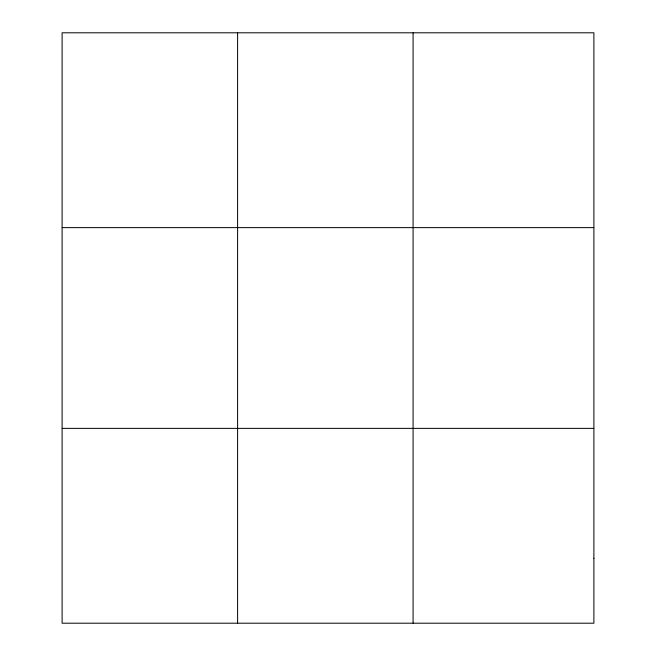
<?xml version="1.0" encoding="UTF-8"?>
<svg xmlns="http://www.w3.org/2000/svg" width="656" height="656" viewBox="0 0 656 656"><rect width="100%" height="100%" fill="white"/><g stroke="black" fill="none" stroke-linecap="round" stroke-linejoin="round"><path stroke-width="0.98" d="M237.603 623.2L237.603 32.8M413.083 623.2L413.083 32.8M62.115 227.632L593.885 227.632M62.115 428.368L593.885 428.368M593.885 558.256L593.885 623.2L62.115 623.2L62.115 32.8L593.885 32.8L593.885 558.256"/></g></svg>
